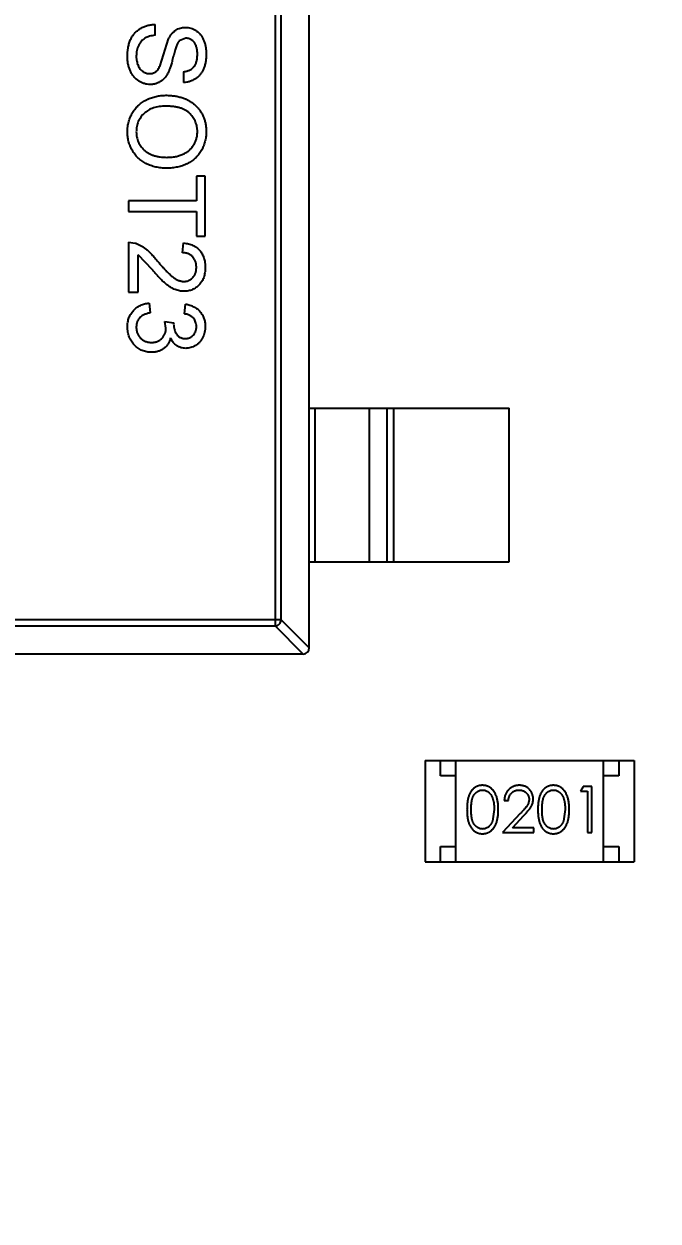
# Model space of a CAD drawing. Header units: millimetres. Extents: x -67 to 102, y -58 to 29.
# Drawn here: x 51.36 to 53.423, y -36.958 to -33.06 of the extents above; entities that cross this region are included whole.
import ezdxf

# ---------------------------------------------------------------- set-up
doc = ezdxf.new("R2010")
doc.units = ezdxf.units.MM
doc.header["$LTSCALE"] = 1.21
doc.header["$MEASUREMENT"] = 0
doc.header["$PDMODE"] = 3
doc.header["$PDSIZE"] = 0.3125
doc.layers.get('0').update_dxf_attribs({"linetype": 'CONTINUOUS'})
doc.layers.get('DEFPOINTS').update_dxf_attribs({"linetype": 'CONTINUOUS'})
doc.layers.add('Dim', color=3, linetype='CONTINUOUS', lineweight=25)
doc.styles.get("Standard").update_dxf_attribs({"font": 'txt', "width": 0.8})
doc.dimstyles.get("Standard").update_dxf_attribs({"dimtxt": 0.15625, "dimasz": 0.1875, "dimexe": 0.125, "dimexo": 0.0625, "dimgap": 0.09, "dimtad": 0, "dimtih": 1, "dimtoh": 1, "dimzin": 4, "dimdsep": 46, "dimtxsty": 'Standard', "dimblk": '_FILLED', "dimblk1": '_FILLED', "dimblk2": '_FILLED', "dimcen": 0.09, "dimazin": 1, "dimtp": 0.01, "dimtm": 0.01, "dimtfac": 1, "dimtofl": 0, "dimtmove": 0, "dimatfit": 3, "dimldrblk": '_FILLED', "dimfxl": 1, "dimtolj": 1, "dimtzin": 4, "dimarcsym": 0})

# ---------------------------------------------------------------- blocks, each defined once
blk = doc.blocks.new('_FILLED')
at = {"color": 0, "linetype": 'ByBlock'}
blk.add_solid([(0, 0), (-1, 0.1667), (-1, -0.1667)], dxfattribs=at)
blk = doc.blocks.new('*D46')
at = {"color": 0, "linetype": 'ByBlock', "lineweight": -2}
for p, q in [((46.8524, -34.0313), (46.8524, -55.0848)), ((77.3324, -34.0313), (77.3324, -55.0848)), ((46.8524, -54.9598), (58.9357, -54.9598)), ((77.3324, -54.9598), (65.2491, -54.9598))]:
    blk.add_line(p, q, dxfattribs=at)
at = {"layer": 'DEFPOINTS', "color": 0, "linetype": 'ByBlock'}
for p in [(46.8524, -33.9688), (77.3324, -33.9688)]:
    blk.add_point(p, dxfattribs=at)
at = {"color": 0, "linetype": 'ByBlock', "lineweight": -2, "xscale": 2, "yscale": 2, "zscale": 2, "rotation": 180}
blk.add_blockref('_FILLED', (46.8524, -54.9598), dxfattribs=at)
at = {"color": 0, "linetype": 'ByBlock', "lineweight": -2, "xscale": 2, "yscale": 2, "zscale": 2}
blk.add_blockref('_FILLED', (77.3324, -54.9598), dxfattribs=at)
at = {"color": 0, "linetype": 'ByBlock', "lineweight": -2, "insert": (62.0924, -54.9598), "char_height": 2, "attachment_point": 5}
blk.add_mtext('\\A1;30.48', dxfattribs=at)

msp = doc.modelspace()

# ---------------------------------------------------------------- linework, layer by layer
at = {"color": 7, "linetype": 'Continuous'}
for p, q in [((52.2885, -35.0917), (52.2885, -32.1317)), ((52.1774, -32.2031), (52.1774, -35.0203)), ((52.1971, -35.0006), (52.1971, -32.2228)), ((51.7868, -33.0973), (51.7868, -33.0621)), ((51.8033, -33.1957), (51.831, -33.1086)), ((51.8874, -33.1069), (51.8653, -33.1159)), ((51.8798, -33.2159), (51.8798, -33.2512)), ((51.9503, -33.5557), (51.9215, -33.5557)), ((51.9215, -33.5557), (51.9215, -33.6358)), ((51.9503, -33.7512), (51.9503, -33.5557)), ((51.9215, -33.6358), (51.7003, -33.6358)), ((51.7003, -33.6358), (51.7003, -33.6711)), ((51.7003, -33.6711), (51.9215, -33.6711)), ((51.9215, -33.6711), (51.9215, -33.7512)), ((51.7003, -33.7704), (51.7003, -33.9339)), ((51.7003, -33.7704), (51.7225, -33.7738)), ((51.8766, -33.8057), (51.8798, -33.7736)), ((51.9215, -33.7512), (51.9503, -33.7512)), ((51.7324, -33.9339), (51.7324, -33.8116)), ((51.7787, -33.8613), (51.7324, -33.8116)), ((51.7003, -33.9339), (51.7324, -33.9339)), ((51.7676, -33.9691), (51.7708, -34.0012)), ((51.883, -34.0044), (51.8862, -33.9723)), ((51.8189, -34.0297), (51.8477, -34.033)), ((51.8223, -34.0505), (51.8189, -34.0297)), ((51.8477, -34.033), (51.8474, -34.0376)), ((52.2885, -34.3117), (52.9385, -34.3117)), ((52.3063, -34.3117), (52.3063, -34.8117)), ((52.4845, -34.8117), (52.4845, -34.3117)), ((52.5425, -34.8117), (52.5425, -34.3117)), ((52.5623, -34.3117), (52.5623, -34.8117)), ((52.9385, -34.8117), (52.9385, -34.3117)), ((52.2885, -34.8117), (52.9385, -34.8117)), ((52.1971, -35.0006), (50.6799, -35.0006)), ((50.6996, -35.0203), (52.1774, -35.0203)), ((52.2688, -35.1117), (52.1774, -35.0203)), ((52.1971, -35.0006), (52.2885, -35.092)), ((52.2685, -35.1117), (50.6085, -35.1117)), ((52.6657, -35.4582), (53.3457, -35.4582)), ((52.6657, -35.4582), (52.6657, -35.7882)), ((52.7157, -35.5082), (52.7157, -35.4582)), ((52.7657, -35.7882), (52.7657, -35.4582)), ((53.2457, -35.7882), (53.2457, -35.4582)), ((53.2957, -35.4582), (53.2957, -35.5082)), ((53.3457, -35.4582), (53.3457, -35.7882)), ((52.7657, -35.5082), (52.7157, -35.5082)), ((53.2957, -35.5082), (53.2457, -35.5082)), ((53.1798, -35.5429), (53.171, -35.5583)), ((53.171, -35.5583), (53.1941, -35.5583)), ((53.2076, -35.5429), (53.1798, -35.5429)), ((53.1941, -35.5583), (53.1941, -35.6929)), ((53.2076, -35.6929), (53.2076, -35.5429)), ((52.8902, -35.6179), (52.8846, -35.6556)), ((52.9229, -35.589), (52.9364, -35.589)), ((53.121, -35.6179), (53.1153, -35.6556)), ((52.9753, -35.6308), (52.9172, -35.6929)), ((52.9493, -35.6775), (52.9868, -35.6375)), ((52.9172, -35.6929), (53.0191, -35.6929)), ((53.0191, -35.6775), (52.9493, -35.6775)), ((53.0191, -35.6929), (53.0191, -35.6775)), ((53.1941, -35.6929), (53.2076, -35.6929)), ((52.7157, -35.7382), (52.7657, -35.7382)), ((52.7157, -35.7882), (52.7157, -35.7382)), ((53.2457, -35.7382), (53.2957, -35.7382)), ((53.2957, -35.7382), (53.2957, -35.7882)), ((52.6657, -35.7882), (53.3457, -35.7882))]:
    msp.add_line(p, q, dxfattribs=at)
msp.add_arc((52.2685, -35.0917), 0.02, 270, 0, dxfattribs=at)
for points, knots in [([(51.6971, -33.1668), (51.6971, -33.1641), (51.6972, -33.1587), (51.6977, -33.1509), (51.6985, -33.1434), (51.6996, -33.1362), (51.7011, -33.1294), (51.7029, -33.1229), (51.705, -33.1168), (51.7075, -33.1109), (51.7103, -33.1054), (51.7134, -33.1002), (51.7169, -33.0953), (51.7207, -33.0908), (51.7248, -33.0864), (51.7293, -33.0825), (51.734, -33.0788), (51.7391, -33.0755), (51.7445, -33.0725), (51.75, -33.0698), (51.7557, -33.0676), (51.7616, -33.0657), (51.7677, -33.0642), (51.7739, -33.0631), (51.7803, -33.0623), (51.7847, -33.0622), (51.7868, -33.0621)], [0, 0, 0, 0, 0.052493, 0.102825, 0.151397, 0.198033, 0.242876, 0.285999, 0.327849, 0.368395, 0.407852, 0.446838, 0.485166, 0.523341, 0.561602, 0.59992, 0.638496, 0.677791, 0.71729, 0.756605, 0.796068, 0.835886, 0.875714, 0.916263, 0.95776, 1, 1, 1, 1]), ([(51.831, -33.1086), (51.8326, -33.1057), (51.8357, -33.1), (51.8412, -33.0923), (51.8473, -33.0859), (51.8539, -33.0807), (51.8611, -33.0766), (51.8687, -33.0738), (51.8768, -33.072), (51.8823, -33.0718), (51.8851, -33.0717)], [0, 0, 0, 0, 0.144805, 0.279512, 0.406394, 0.527502, 0.645393, 0.761885, 0.878942, 1, 1, 1, 1]), ([(51.8851, -33.0717), (51.8882, -33.0718), (51.8943, -33.072), (51.9034, -33.0741), (51.9121, -33.0775), (51.919, -33.0813), (51.9242, -33.085), (51.928, -33.0881), (51.9314, -33.0916), (51.9347, -33.0953), (51.9377, -33.0993), (51.9404, -33.1036), (51.9428, -33.1083), (51.9459, -33.1149), (51.949, -33.1237), (51.9516, -33.1348), (51.9532, -33.1465), (51.9534, -33.1544), (51.9535, -33.1585)], [0, 0, 0, 0, 0.074995, 0.149165, 0.223664, 0.300412, 0.33957, 0.378921, 0.418096, 0.45823, 0.498427, 0.539708, 0.582216, 0.625824, 0.715481, 0.807384, 0.901634, 1, 1, 1, 1]), ([(51.7868, -33.0973), (51.7837, -33.0977), (51.7776, -33.0985), (51.769, -33.1005), (51.7612, -33.1032), (51.7542, -33.1066), (51.7481, -33.111), (51.7426, -33.1163), (51.7378, -33.1227), (51.7335, -33.1299), (51.7302, -33.138), (51.7277, -33.1467), (51.7262, -33.1558), (51.726, -33.162), (51.726, -33.1652)], [0, 0, 0, 0, 0.093796, 0.180188, 0.260363, 0.334847, 0.407093, 0.481448, 0.559271, 0.64227, 0.728586, 0.815978, 0.906035, 1, 1, 1, 1]), ([(51.8653, -33.1159), (51.8645, -33.1168), (51.8629, -33.1187), (51.8607, -33.1223), (51.8585, -33.1267), (51.8564, -33.132), (51.8542, -33.1382), (51.8519, -33.1453), (51.8497, -33.1532), (51.8475, -33.1618), (51.8454, -33.1705), (51.8432, -33.1788), (51.8412, -33.1864), (51.8392, -33.1933), (51.8372, -33.1995), (51.8353, -33.205), (51.8335, -33.2099), (51.8323, -33.2128), (51.8317, -33.2142)], [0, 0, 0, 0, 0.032743, 0.07241, 0.119611, 0.174673, 0.237345, 0.308352, 0.38763, 0.474784, 0.563332, 0.645136, 0.720203, 0.789134, 0.851497, 0.907331, 0.956969, 1, 1, 1, 1]), ([(51.9247, -33.1599), (51.9247, -33.1577), (51.9246, -33.1534), (51.924, -33.1471), (51.9232, -33.1414), (51.922, -33.1361), (51.9205, -33.1313), (51.9186, -33.1269), (51.9164, -33.123), (51.9138, -33.1196), (51.911, -33.1166), (51.908, -33.1141), (51.905, -33.1118), (51.9017, -33.11), (51.8983, -33.1086), (51.8948, -33.1077), (51.8911, -33.1071), (51.8886, -33.107), (51.8874, -33.1069)], [0, 0, 0, 0, 0.091511, 0.177143, 0.257108, 0.331198, 0.400592, 0.465625, 0.526973, 0.585443, 0.641399, 0.695044, 0.746782, 0.796959, 0.847545, 0.897439, 0.947649, 1, 1, 1, 1]), ([(51.9535, -33.1585), (51.9534, -33.1629), (51.9532, -33.1716), (51.9516, -33.1842), (51.9487, -33.1959), (51.9456, -33.2051), (51.9423, -33.2119), (51.9398, -33.2167), (51.9369, -33.2212), (51.9338, -33.2254), (51.9304, -33.2293), (51.9267, -33.2328), (51.9229, -33.2362), (51.9173, -33.2401), (51.9099, -33.2443), (51.9004, -33.2479), (51.8903, -33.2504), (51.8833, -33.2509), (51.8798, -33.2512)], [0, 0, 0, 0, 0.100475, 0.195644, 0.286083, 0.372983, 0.415026, 0.456052, 0.495939, 0.535566, 0.574087, 0.612519, 0.651081, 0.689513, 0.766237, 0.84235, 0.919974, 1, 1, 1, 1]), ([(51.8798, -33.2159), (51.8816, -33.2157), (51.8851, -33.2153), (51.8902, -33.2142), (51.8949, -33.2126), (51.8993, -33.2109), (51.9033, -33.2087), (51.907, -33.2062), (51.9103, -33.2033), (51.9134, -33.2), (51.9161, -33.1964), (51.9184, -33.1924), (51.9203, -33.1879), (51.9219, -33.1831), (51.9232, -33.1779), (51.9241, -33.1722), (51.9245, -33.1662), (51.9246, -33.162), (51.9247, -33.1599)], [0, 0, 0, 0, 0.067155, 0.131403, 0.192732, 0.251253, 0.307704, 0.362699, 0.417778, 0.472304, 0.527873, 0.58523, 0.645057, 0.707952, 0.774434, 0.84494, 0.920404, 1, 1, 1, 1]), ([(51.7713, -33.2576), (51.768, -33.2575), (51.7615, -33.2572), (51.752, -33.255), (51.7427, -33.2515), (51.7353, -33.2474), (51.7297, -33.2435), (51.7257, -33.2402), (51.722, -33.2366), (51.7184, -33.2327), (51.7151, -33.2285), (51.7121, -33.224), (51.7093, -33.2192), (51.7059, -33.2124), (51.7023, -33.2033), (51.6993, -33.1917), (51.6974, -33.1795), (51.6972, -33.1711), (51.6971, -33.1668)], [0, 0, 0, 0, 0.074816, 0.148535, 0.223872, 0.301297, 0.340894, 0.38034, 0.420127, 0.45995, 0.500831, 0.541907, 0.584439, 0.62808, 0.717267, 0.80786, 0.901925, 1, 1, 1, 1]), ([(51.726, -33.1652), (51.726, -33.1681), (51.7261, -33.1736), (51.7273, -33.1816), (51.7291, -33.1891), (51.7317, -33.1959), (51.7349, -33.2022), (51.7387, -33.2076), (51.7431, -33.2123), (51.7481, -33.2159), (51.7533, -33.2188), (51.7586, -33.2208), (51.7641, -33.2221), (51.7677, -33.2223), (51.7696, -33.2223)], [0, 0, 0, 0, 0.105584, 0.205868, 0.300947, 0.393002, 0.480949, 0.562874, 0.641461, 0.717742, 0.791772, 0.862716, 0.931777, 1, 1, 1, 1]), ([(51.7696, -33.2223), (51.7714, -33.2222), (51.7749, -33.2221), (51.7801, -33.221), (51.7848, -33.219), (51.7892, -33.2163), (51.7933, -33.2126), (51.7971, -33.208), (51.8005, -33.2022), (51.8023, -33.198), (51.8033, -33.1957)], [0, 0, 0, 0, 0.117768, 0.230176, 0.339843, 0.450625, 0.566943, 0.696021, 0.839438, 1, 1, 1, 1]), ([(51.8317, -33.2142), (51.8309, -33.216), (51.8293, -33.2195), (51.8265, -33.2245), (51.8236, -33.2292), (51.8205, -33.2335), (51.8173, -33.2374), (51.8139, -33.241), (51.8103, -33.2442), (51.8065, -33.247), (51.8026, -33.2495), (51.7986, -33.2517), (51.7944, -33.2535), (51.79, -33.255), (51.7855, -33.2561), (51.7809, -33.257), (51.7761, -33.2575), (51.7729, -33.2576), (51.7713, -33.2576)], [0, 0, 0, 0, 0.074931, 0.147078, 0.216364, 0.282503, 0.346688, 0.408836, 0.469262, 0.528432, 0.587001, 0.644416, 0.702189, 0.759767, 0.81849, 0.877633, 0.93802, 1, 1, 1, 1]), ([(51.6971, -33.4114), (51.6971, -33.4086), (51.6972, -33.4029), (51.6981, -33.3945), (51.6994, -33.3863), (51.7012, -33.3783), (51.7036, -33.3706), (51.7065, -33.3631), (51.7099, -33.3558), (51.7139, -33.3488), (51.7183, -33.3421), (51.7231, -33.3359), (51.7283, -33.33), (51.734, -33.3246), (51.7399, -33.3195), (51.7463, -33.3149), (51.753, -33.3107), (51.7601, -33.307), (51.7674, -33.3036), (51.7749, -33.3008), (51.7825, -33.2983), (51.7902, -33.2963), (51.798, -33.2948), (51.8059, -33.2937), (51.8139, -33.2929), (51.8193, -33.2929), (51.822, -33.2928)], [0, 0, 0, 0, 0.044697, 0.088534, 0.131409, 0.173814, 0.215715, 0.257247, 0.298848, 0.340604, 0.382029, 0.42297, 0.463632, 0.504048, 0.544591, 0.584964, 0.626265, 0.667979, 0.709943, 0.751382, 0.792619, 0.833948, 0.875008, 0.916446, 0.957907, 1, 1, 1, 1]), ([(51.822, -33.2928), (51.827, -33.2929), (51.8368, -33.2931), (51.851, -33.2947), (51.8644, -33.2973), (51.8769, -33.3009), (51.8886, -33.3056), (51.8996, -33.3112), (51.9096, -33.3181), (51.9187, -33.3258), (51.9268, -33.3344), (51.9341, -33.3436), (51.9401, -33.3535), (51.945, -33.3639), (51.9488, -33.375), (51.9515, -33.3867), (51.9532, -33.3989), (51.9534, -33.4073), (51.9535, -33.4116)], [0, 0, 0, 0, 0.075226, 0.146575, 0.2145, 0.27953, 0.342403, 0.403496, 0.463762, 0.523864, 0.583252, 0.641302, 0.698898, 0.756295, 0.814628, 0.874325, 0.935783, 1, 1, 1, 1]), ([(51.8216, -33.3281), (51.818, -33.3282), (51.811, -33.3283), (51.8007, -33.3295), (51.791, -33.3313), (51.7819, -33.3338), (51.7734, -33.3372), (51.7655, -33.3413), (51.7582, -33.3461), (51.7515, -33.3517), (51.7455, -33.3577), (51.7402, -33.3643), (51.7358, -33.3712), (51.7322, -33.3785), (51.7294, -33.3861), (51.7274, -33.3942), (51.7262, -33.4026), (51.726, -33.4084), (51.726, -33.4113)], [0, 0, 0, 0, 0.075964, 0.148125, 0.217201, 0.2833, 0.347202, 0.4093, 0.470426, 0.531588, 0.591739, 0.650258, 0.707303, 0.764208, 0.821148, 0.879119, 0.938423, 1, 1, 1, 1]), ([(51.9247, -33.4118), (51.9246, -33.409), (51.9245, -33.4034), (51.9233, -33.3953), (51.9215, -33.3874), (51.9189, -33.3798), (51.9155, -33.3726), (51.9114, -33.3657), (51.9066, -33.359), (51.901, -33.3526), (51.8946, -33.3467), (51.887, -33.3417), (51.8785, -33.3375), (51.8691, -33.334), (51.8586, -33.3313), (51.8471, -33.3295), (51.8347, -33.3283), (51.8261, -33.3282), (51.8216, -33.3281)], [0, 0, 0, 0, 0.055943, 0.110382, 0.164048, 0.216759, 0.269601, 0.323009, 0.377581, 0.433449, 0.490922, 0.550625, 0.613117, 0.679861, 0.751358, 0.828261, 0.910795, 1, 1, 1, 1]), ([(51.8249, -33.53), (51.8218, -33.53), (51.8157, -33.5299), (51.8066, -33.5292), (51.7978, -33.528), (51.7892, -33.5263), (51.7809, -33.5242), (51.7728, -33.5216), (51.765, -33.5184), (51.7574, -33.5149), (51.7502, -33.5109), (51.7435, -33.5065), (51.7371, -33.5017), (51.7312, -33.4965), (51.7258, -33.4909), (51.7209, -33.4849), (51.7163, -33.4785), (51.7123, -33.4717), (51.7088, -33.4646), (51.7056, -33.4574), (51.703, -33.4501), (51.7008, -33.4427), (51.6992, -33.435), (51.698, -33.4273), (51.6973, -33.4194), (51.6972, -33.4141), (51.6971, -33.4114)], [0, 0, 0, 0, 0.04756, 0.093962, 0.139112, 0.183626, 0.227457, 0.270703, 0.313611, 0.35626, 0.398366, 0.439557, 0.480045, 0.519888, 0.559658, 0.599421, 0.639208, 0.679668, 0.72002, 0.759859, 0.79956, 0.839199, 0.878956, 0.918794, 0.959083, 1, 1, 1, 1]), ([(51.726, -33.4113), (51.726, -33.4143), (51.7262, -33.4201), (51.7274, -33.4286), (51.7295, -33.4368), (51.7322, -33.4445), (51.736, -33.4518), (51.7404, -33.4588), (51.7457, -33.4653), (51.7517, -33.4714), (51.7585, -33.4769), (51.766, -33.4818), (51.7743, -33.4857), (51.7831, -33.4891), (51.7927, -33.4916), (51.8029, -33.4935), (51.8138, -33.4946), (51.8213, -33.4947), (51.8252, -33.4948)], [0, 0, 0, 0, 0.061055, 0.119545, 0.176806, 0.232956, 0.288583, 0.344667, 0.401662, 0.46054, 0.520477, 0.581213, 0.643431, 0.707961, 0.775371, 0.846414, 0.921152, 1, 1, 1, 1]), ([(51.9535, -33.4116), (51.9535, -33.4144), (51.9534, -33.42), (51.9526, -33.4283), (51.9513, -33.4364), (51.9495, -33.4442), (51.9472, -33.4519), (51.9444, -33.4593), (51.941, -33.4665), (51.9372, -33.4735), (51.9329, -33.4802), (51.9282, -33.4865), (51.923, -33.4924), (51.9176, -33.4979), (51.9116, -33.5029), (51.9053, -33.5076), (51.8985, -33.5118), (51.8914, -33.5156), (51.8839, -33.519), (51.8762, -33.522), (51.8683, -33.5244), (51.8601, -33.5265), (51.8516, -33.528), (51.8429, -33.5292), (51.834, -33.5299), (51.828, -33.53), (51.8249, -33.53)], [0, 0, 0, 0, 0.043099, 0.085587, 0.126908, 0.167967, 0.20845, 0.249025, 0.289281, 0.33001, 0.370598, 0.410466, 0.450033, 0.489688, 0.529116, 0.569037, 0.609703, 0.650759, 0.692509, 0.734219, 0.776707, 0.819552, 0.863351, 0.907839, 0.953334, 1, 1, 1, 1]), ([(51.8252, -33.4948), (51.8276, -33.4947), (51.8325, -33.4947), (51.8396, -33.4942), (51.8466, -33.4934), (51.8532, -33.4924), (51.8597, -33.4909), (51.8659, -33.4892), (51.8719, -33.4871), (51.8776, -33.4848), (51.883, -33.4821), (51.8882, -33.4792), (51.893, -33.4759), (51.8975, -33.4724), (51.9017, -33.4685), (51.9056, -33.4644), (51.9091, -33.46), (51.9123, -33.4553), (51.9153, -33.4504), (51.9178, -33.4453), (51.9199, -33.4401), (51.9216, -33.4347), (51.923, -33.4292), (51.924, -33.4235), (51.9245, -33.4177), (51.9246, -33.4138), (51.9247, -33.4118)], [0, 0, 0, 0, 0.050852, 0.099752, 0.147438, 0.194086, 0.239171, 0.28334, 0.326577, 0.368936, 0.410572, 0.451051, 0.490877, 0.530044, 0.568937, 0.607578, 0.64642, 0.685679, 0.724799, 0.763513, 0.802173, 0.84074, 0.879649, 0.919071, 0.959098, 1, 1, 1, 1]), ([(51.7225, -33.7738), (51.7255, -33.7748), (51.7314, -33.777), (51.74, -33.7814), (51.7486, -33.7865), (51.7556, -33.7915), (51.7611, -33.7961), (51.7655, -33.8), (51.7699, -33.8042), (51.7745, -33.8089), (51.7792, -33.8139), (51.784, -33.8194), (51.7889, -33.8252), (51.7921, -33.8293), (51.7938, -33.8314)], [0, 0, 0, 0, 0.100388, 0.204407, 0.310686, 0.422157, 0.480685, 0.543238, 0.6095, 0.679555, 0.753841, 0.831641, 0.913813, 1, 1, 1, 1]), ([(51.8798, -33.7736), (51.8826, -33.7739), (51.888, -33.7746), (51.8959, -33.7762), (51.9032, -33.7784), (51.9101, -33.7811), (51.9164, -33.7844), (51.9223, -33.7882), (51.9275, -33.7927), (51.9323, -33.7976), (51.9366, -33.803), (51.9403, -33.809), (51.9434, -33.8153), (51.9459, -33.8222), (51.9479, -33.8294), (51.9493, -33.8371), (51.9501, -33.8453), (51.9503, -33.8509), (51.9503, -33.8537)], [0, 0, 0, 0, 0.070675, 0.137493, 0.201473, 0.262869, 0.32255, 0.380737, 0.43822, 0.495487, 0.553484, 0.611346, 0.670644, 0.731587, 0.794183, 0.859445, 0.928208, 1, 1, 1, 1]), ([(51.9215, -33.853), (51.9214, -33.8513), (51.9213, -33.8479), (51.9208, -33.8429), (51.9199, -33.8382), (51.9186, -33.8338), (51.9169, -33.8296), (51.9148, -33.8257), (51.9124, -33.822), (51.9096, -33.8186), (51.9065, -33.8156), (51.9031, -33.8129), (51.8994, -33.8108), (51.8954, -33.8089), (51.8911, -33.8075), (51.8865, -33.8064), (51.8816, -33.8058), (51.8783, -33.8057), (51.8766, -33.8057)], [0, 0, 0, 0, 0.070696, 0.138358, 0.20337, 0.2657, 0.327256, 0.386512, 0.445858, 0.505173, 0.56378, 0.622343, 0.680824, 0.739795, 0.800801, 0.864239, 0.930631, 1, 1, 1, 1]), ([(51.8813, -33.9307), (51.8788, -33.9306), (51.8739, -33.9305), (51.8665, -33.9294), (51.8591, -33.9275), (51.8518, -33.9251), (51.8444, -33.9218), (51.8369, -33.9175), (51.8293, -33.9123), (51.8227, -33.9073), (51.8173, -33.9026), (51.8128, -33.8985), (51.808, -33.8937), (51.8027, -33.8884), (51.7972, -33.8824), (51.7913, -33.8759), (51.7851, -33.8688), (51.7809, -33.8639), (51.7787, -33.8613)], [0, 0, 0, 0, 0.057945, 0.116018, 0.174826, 0.234683, 0.296827, 0.364061, 0.436192, 0.51426, 0.556976, 0.604856, 0.657675, 0.715751, 0.77884, 0.847501, 0.921228, 1, 1, 1, 1]), ([(51.7938, -33.8314), (51.7965, -33.8346), (51.8017, -33.8408), (51.8095, -33.8496), (51.8166, -33.8576), (51.8234, -33.8647), (51.8297, -33.8709), (51.8354, -33.8764), (51.8407, -33.8811), (51.8456, -33.885), (51.8502, -33.8882), (51.8547, -33.891), (51.8592, -33.8933), (51.8636, -33.8952), (51.868, -33.8968), (51.8724, -33.8978), (51.8767, -33.8985), (51.8796, -33.8986), (51.881, -33.8986)], [0, 0, 0, 0, 0.11141, 0.214526, 0.309417, 0.396087, 0.474284, 0.544374, 0.60642, 0.660582, 0.709794, 0.756451, 0.800767, 0.843168, 0.884295, 0.923885, 0.962359, 1, 1, 1, 1]), ([(51.881, -33.8986), (51.8824, -33.8986), (51.8852, -33.8985), (51.8892, -33.8979), (51.8931, -33.897), (51.8967, -33.8955), (51.9003, -33.8938), (51.9036, -33.8915), (51.9068, -33.889), (51.9098, -33.886), (51.9126, -33.8828), (51.9149, -33.8792), (51.917, -33.8755), (51.9187, -33.8715), (51.9199, -33.8672), (51.9208, -33.8627), (51.9213, -33.8579), (51.9214, -33.8547), (51.9215, -33.853)], [0, 0, 0, 0, 0.061762, 0.121174, 0.179421, 0.236843, 0.294322, 0.353191, 0.412721, 0.474522, 0.537057, 0.599591, 0.662367, 0.725246, 0.790316, 0.857724, 0.927232, 1, 1, 1, 1]), ([(51.9503, -33.8537), (51.9503, -33.8566), (51.9502, -33.8623), (51.9492, -33.8705), (51.9476, -33.8782), (51.9455, -33.8855), (51.9427, -33.8924), (51.9393, -33.8987), (51.9352, -33.9046), (51.9306, -33.91), (51.9255, -33.9148), (51.9201, -33.9191), (51.9143, -33.9226), (51.9083, -33.9256), (51.902, -33.9279), (51.8953, -33.9295), (51.8884, -33.9305), (51.8837, -33.9306), (51.8813, -33.9307)], [0, 0, 0, 0, 0.074712, 0.145539, 0.213339, 0.278615, 0.342094, 0.40389, 0.465063, 0.526577, 0.587328, 0.64638, 0.704345, 0.761672, 0.819418, 0.878039, 0.937796, 1, 1, 1, 1]), ([(51.6971, -34.0469), (51.6972, -34.0443), (51.6973, -34.0391), (51.6983, -34.0315), (51.6997, -34.0243), (51.7019, -34.0174), (51.7046, -34.0109), (51.7081, -34.0047), (51.7121, -33.9988), (51.7167, -33.9933), (51.7217, -33.9883), (51.7272, -33.9838), (51.7331, -33.98), (51.7392, -33.9766), (51.7458, -33.9738), (51.7528, -33.9717), (51.7601, -33.97), (51.7651, -33.9694), (51.7676, -33.9691)], [0, 0, 0, 0, 0.067794, 0.133464, 0.196934, 0.258481, 0.319787, 0.380431, 0.44099, 0.502867, 0.564806, 0.625526, 0.685604, 0.746041, 0.807347, 0.869717, 0.93379, 1, 1, 1, 1]), ([(51.8862, -33.9723), (51.8887, -33.9728), (51.8935, -33.9738), (51.9006, -33.9758), (51.9072, -33.9783), (51.9133, -33.9812), (51.919, -33.9845), (51.9243, -33.9883), (51.9292, -33.9925), (51.9336, -33.9971), (51.9376, -34.0021), (51.941, -34.0074), (51.9439, -34.013), (51.9462, -34.019), (51.9481, -34.0252), (51.9493, -34.0317), (51.9502, -34.0385), (51.9503, -34.0431), (51.9503, -34.0455)], [0, 0, 0, 0, 0.071036, 0.139343, 0.204958, 0.268332, 0.330129, 0.390664, 0.450861, 0.510587, 0.570374, 0.629455, 0.687994, 0.747581, 0.807839, 0.870034, 0.93381, 1, 1, 1, 1]), ([(51.7708, -34.0012), (51.7689, -34.0016), (51.7652, -34.0024), (51.7598, -34.004), (51.7549, -34.0057), (51.7504, -34.0078), (51.7463, -34.0098), (51.7426, -34.0122), (51.7393, -34.0148), (51.7364, -34.0175), (51.734, -34.0205), (51.7318, -34.0237), (51.73, -34.0272), (51.7285, -34.0309), (51.7274, -34.0349), (51.7265, -34.039), (51.726, -34.0435), (51.726, -34.0465), (51.726, -34.0481)], [0, 0, 0, 0, 0.082566, 0.15976, 0.233155, 0.301356, 0.365752, 0.426437, 0.484185, 0.539549, 0.593156, 0.647048, 0.701446, 0.757, 0.81384, 0.873058, 0.934963, 1, 1, 1, 1]), ([(51.9215, -34.0465), (51.9214, -34.0438), (51.9212, -34.0386), (51.9193, -34.0312), (51.9163, -34.0245), (51.9127, -34.0195), (51.9093, -34.0159), (51.9065, -34.0135), (51.9033, -34.0114), (51.8998, -34.0095), (51.896, -34.0078), (51.892, -34.0064), (51.8876, -34.0052), (51.8846, -34.0047), (51.883, -34.0044)], [0, 0, 0, 0, 0.127797, 0.246795, 0.362284, 0.477652, 0.536237, 0.59559, 0.656344, 0.719085, 0.784349, 0.852876, 0.924551, 1, 1, 1, 1]), ([(51.7755, -34.1294), (51.7728, -34.1293), (51.7675, -34.1292), (51.7598, -34.1281), (51.7523, -34.1262), (51.7452, -34.1236), (51.7383, -34.1204), (51.7318, -34.1163), (51.7256, -34.1115), (51.7198, -34.1061), (51.7145, -34.1001), (51.7098, -34.0937), (51.7059, -34.0868), (51.7027, -34.0796), (51.7002, -34.072), (51.6984, -34.064), (51.6973, -34.0556), (51.6972, -34.0498), (51.6971, -34.0469)], [0, 0, 0, 0, 0.063503, 0.124805, 0.18492, 0.244376, 0.303775, 0.364133, 0.425376, 0.488388, 0.551743, 0.61386, 0.67564, 0.737737, 0.800417, 0.864658, 0.930985, 1, 1, 1, 1]), ([(51.726, -34.0481), (51.726, -34.0499), (51.726, -34.0534), (51.7268, -34.0586), (51.7278, -34.0636), (51.7295, -34.0682), (51.7315, -34.0725), (51.734, -34.0766), (51.7369, -34.0804), (51.7402, -34.0839), (51.7439, -34.0871), (51.7478, -34.0898), (51.752, -34.0921), (51.7563, -34.0941), (51.7609, -34.0955), (51.7656, -34.0966), (51.7706, -34.0972), (51.774, -34.0973), (51.7758, -34.0973)], [0, 0, 0, 0, 0.069461, 0.135658, 0.19962, 0.261651, 0.322053, 0.38234, 0.443223, 0.50493, 0.56682, 0.6276, 0.687476, 0.747351, 0.808174, 0.870133, 0.933721, 1, 1, 1, 1]), ([(51.7758, -34.0973), (51.7774, -34.0973), (51.7807, -34.0972), (51.7854, -34.0966), (51.7899, -34.0956), (51.7942, -34.0941), (51.7983, -34.0922), (51.8022, -34.09), (51.8058, -34.0872), (51.8092, -34.0842), (51.8123, -34.0808), (51.8149, -34.0771), (51.8172, -34.0732), (51.8191, -34.0691), (51.8205, -34.0648), (51.8216, -34.0602), (51.8222, -34.0554), (51.8223, -34.0521), (51.8223, -34.0505)], [0, 0, 0, 0, 0.067051, 0.13118, 0.193722, 0.254499, 0.314763, 0.375117, 0.436023, 0.498297, 0.560571, 0.621619, 0.681973, 0.742853, 0.804272, 0.867473, 0.932273, 1, 1, 1, 1]), ([(51.8474, -34.0376), (51.8475, -34.0406), (51.8477, -34.0464), (51.8496, -34.0548), (51.8525, -34.0628), (51.8559, -34.069), (51.8591, -34.0735), (51.8621, -34.0764), (51.8652, -34.079), (51.8687, -34.081), (51.8725, -34.0826), (51.8766, -34.0837), (51.8811, -34.0844), (51.8841, -34.0845), (51.8857, -34.0845)], [0, 0, 0, 0, 0.129789, 0.254605, 0.378435, 0.50292, 0.565018, 0.624848, 0.683448, 0.742765, 0.802757, 0.86522, 0.930779, 1, 1, 1, 1]), ([(51.8857, -34.0845), (51.887, -34.0845), (51.8895, -34.0844), (51.8931, -34.0839), (51.8966, -34.0831), (51.8999, -34.0819), (51.903, -34.0804), (51.9059, -34.0785), (51.9088, -34.0764), (51.9113, -34.0739), (51.9138, -34.0712), (51.9158, -34.0682), (51.9176, -34.065), (51.919, -34.0617), (51.9201, -34.0581), (51.9209, -34.0544), (51.9214, -34.0505), (51.9214, -34.0478), (51.9215, -34.0465)], [0, 0, 0, 0, 0.065093, 0.127304, 0.188122, 0.247131, 0.306077, 0.365678, 0.426103, 0.487841, 0.550317, 0.611805, 0.672737, 0.734883, 0.79768, 0.862475, 0.929775, 1, 1, 1, 1]), ([(51.9503, -34.0455), (51.9502, -34.0487), (51.95, -34.0551), (51.9483, -34.0645), (51.9456, -34.0736), (51.9419, -34.0821), (51.9373, -34.09), (51.9318, -34.097), (51.9255, -34.103), (51.9184, -34.1078), (51.9109, -34.1117), (51.9031, -34.1145), (51.895, -34.1162), (51.8895, -34.1165), (51.8868, -34.1166)], [0, 0, 0, 0, 0.092054, 0.181008, 0.26913, 0.357137, 0.443549, 0.526433, 0.607453, 0.688385, 0.767854, 0.845531, 0.922529, 1, 1, 1, 1]), ([(51.8372, -34.0825), (51.8367, -34.0843), (51.8358, -34.0878), (51.834, -34.0928), (51.8318, -34.0976), (51.8294, -34.1021), (51.8265, -34.1062), (51.8234, -34.1101), (51.8198, -34.1137), (51.8159, -34.1169), (51.8118, -34.1199), (51.8073, -34.1224), (51.8027, -34.1245), (51.7977, -34.1264), (51.7925, -34.1277), (51.7871, -34.1287), (51.7814, -34.1293), (51.7775, -34.1293), (51.7755, -34.1294)], [0, 0, 0, 0, 0.065828, 0.128938, 0.190858, 0.251186, 0.310974, 0.37005, 0.429672, 0.489507, 0.549975, 0.610075, 0.670915, 0.732909, 0.796711, 0.861825, 0.929892, 1, 1, 1, 1]), ([(51.8868, -34.1166), (51.8842, -34.1165), (51.879, -34.1162), (51.8715, -34.1146), (51.8644, -34.1118), (51.8577, -34.1081), (51.8515, -34.1032), (51.846, -34.0973), (51.8411, -34.0903), (51.8385, -34.0851), (51.8372, -34.0825)], [0, 0, 0, 0, 0.121951, 0.240787, 0.35855, 0.479066, 0.601519, 0.727551, 0.859932, 1, 1, 1, 1]), ([(52.1774, -35.0203), (52.1799, -35.0202), (52.185, -35.0191), (52.1914, -35.0147), (52.1958, -35.0082), (52.197, -35.0031), (52.1971, -35.0006)], [0, 0, 0, 0, 0.249032, 0.5, 0.750968, 1, 1, 1, 1]), ([(52.8519, -35.539), (52.8507, -35.5391), (52.8484, -35.5391), (52.845, -35.5395), (52.8416, -35.5402), (52.8383, -35.5411), (52.8351, -35.5423), (52.832, -35.5437), (52.8289, -35.5455), (52.826, -35.5474), (52.8232, -35.5496), (52.8205, -35.5521), (52.818, -35.5548), (52.8157, -35.5577), (52.8136, -35.561), (52.8115, -35.5644), (52.8097, -35.5681), (52.808, -35.5721), (52.8066, -35.5764), (52.8053, -35.5811), (52.8042, -35.5862), (52.8033, -35.5917), (52.8026, -35.5977), (52.8021, -35.6041), (52.8018, -35.6109), (52.8018, -35.6155), (52.8018, -35.618)], [0, 0, 0, 0, 0.033742, 0.066533, 0.099153, 0.13154, 0.164087, 0.196563, 0.229707, 0.263315, 0.297504, 0.331686, 0.366482, 0.4021, 0.438958, 0.476748, 0.515985, 0.556589, 0.599519, 0.645765, 0.695487, 0.748721, 0.805687, 0.866754, 0.931405, 1, 1, 1, 1]), ([(52.9037, -35.618), (52.9037, -35.6156), (52.9036, -35.6112), (52.9033, -35.6046), (52.9028, -35.5984), (52.9021, -35.5925), (52.9011, -35.5871), (52.8999, -35.5819), (52.8985, -35.5772), (52.8969, -35.5728), (52.8951, -35.5687), (52.8932, -35.5648), (52.8911, -35.5613), (52.8888, -35.558), (52.8864, -35.555), (52.8839, -35.5522), (52.8811, -35.5497), (52.8783, -35.5474), (52.8753, -35.5454), (52.8722, -35.5437), (52.869, -35.5423), (52.8658, -35.5411), (52.8624, -35.5402), (52.859, -35.5395), (52.8555, -35.5391), (52.8531, -35.5391), (52.8519, -35.539)], [0, 0, 0, 0, 0.065278, 0.127205, 0.186168, 0.241675, 0.294115, 0.343609, 0.390387, 0.434463, 0.476646, 0.517002, 0.555936, 0.593716, 0.630057, 0.665601, 0.700745, 0.734917, 0.768681, 0.802087, 0.834849, 0.867433, 0.900138, 0.932806, 0.966212, 1, 1, 1, 1]), ([(52.9719, -35.539), (52.9702, -35.5391), (52.9669, -35.5392), (52.9621, -35.5398), (52.9574, -35.541), (52.953, -35.5425), (52.9488, -35.5445), (52.9448, -35.5469), (52.9409, -35.5498), (52.9374, -35.5531), (52.9341, -35.5567), (52.9312, -35.5606), (52.9288, -35.5647), (52.9268, -35.5691), (52.9252, -35.5737), (52.924, -35.5786), (52.9232, -35.5838), (52.923, -35.5873), (52.9229, -35.589)], [0, 0, 0, 0, 0.06445, 0.126725, 0.187421, 0.247417, 0.306749, 0.366595, 0.427749, 0.490235, 0.553031, 0.614805, 0.676505, 0.738096, 0.801021, 0.864897, 0.931209, 1, 1, 1, 1]), ([(53.0172, -35.5836), (53.0171, -35.5822), (53.017, -35.5792), (53.0165, -35.5749), (53.0155, -35.5708), (53.0141, -35.5668), (53.0123, -35.5629), (53.0101, -35.5592), (53.0076, -35.5556), (53.0047, -35.5523), (53.0015, -35.5491), (52.9979, -35.5465), (52.9942, -35.5442), (52.9902, -35.5423), (52.9859, -35.5408), (52.9814, -35.5398), (52.9767, -35.5392), (52.9735, -35.5391), (52.9719, -35.539)], [0, 0, 0, 0, 0.06271, 0.123347, 0.183401, 0.242828, 0.302097, 0.36242, 0.423725, 0.487032, 0.550491, 0.612709, 0.674265, 0.73617, 0.799211, 0.863483, 0.930525, 1, 1, 1, 1]), ([(53.0827, -35.539), (53.0815, -35.5391), (53.0792, -35.5391), (53.0757, -35.5395), (53.0724, -35.5402), (53.0691, -35.5411), (53.0659, -35.5423), (53.0627, -35.5437), (53.0597, -35.5455), (53.0568, -35.5474), (53.0539, -35.5496), (53.0513, -35.5521), (53.0488, -35.5548), (53.0465, -35.5577), (53.0443, -35.561), (53.0423, -35.5644), (53.0405, -35.5681), (53.0388, -35.5721), (53.0373, -35.5764), (53.0361, -35.5811), (53.0349, -35.5862), (53.0341, -35.5917), (53.0334, -35.5977), (53.0329, -35.6041), (53.0326, -35.6109), (53.0326, -35.6155), (53.0326, -35.618)], [0, 0, 0, 0, 0.033742, 0.066533, 0.099153, 0.13154, 0.164087, 0.196563, 0.229707, 0.263315, 0.297504, 0.331686, 0.366482, 0.4021, 0.438958, 0.476748, 0.515985, 0.556589, 0.599519, 0.645765, 0.695487, 0.748721, 0.805687, 0.866754, 0.931405, 1, 1, 1, 1]), ([(53.1345, -35.618), (53.1344, -35.6156), (53.1344, -35.6112), (53.1341, -35.6046), (53.1336, -35.5984), (53.1328, -35.5925), (53.1319, -35.5871), (53.1307, -35.5819), (53.1293, -35.5772), (53.1277, -35.5728), (53.1259, -35.5687), (53.124, -35.5648), (53.1218, -35.5613), (53.1196, -35.558), (53.1172, -35.555), (53.1146, -35.5522), (53.1119, -35.5497), (53.109, -35.5474), (53.1061, -35.5454), (53.103, -35.5437), (53.0998, -35.5423), (53.0965, -35.5411), (53.0932, -35.5402), (53.0898, -35.5395), (53.0863, -35.5391), (53.0839, -35.5391), (53.0827, -35.539)], [0, 0, 0, 0, 0.065278, 0.127205, 0.186168, 0.241675, 0.294115, 0.343609, 0.390387, 0.434463, 0.476646, 0.517002, 0.555936, 0.593716, 0.630057, 0.665601, 0.700745, 0.734917, 0.768681, 0.802087, 0.834849, 0.867433, 0.900138, 0.932806, 0.966212, 1, 1, 1, 1]), ([(52.8152, -35.6179), (52.8152, -35.6159), (52.8153, -35.612), (52.8155, -35.6063), (52.8159, -35.601), (52.8164, -35.5961), (52.817, -35.5916), (52.8178, -35.5875), (52.8187, -35.5837), (52.8198, -35.5803), (52.8211, -35.5772), (52.8224, -35.5743), (52.8239, -35.5716), (52.8255, -35.5691), (52.8273, -35.5667), (52.8292, -35.5646), (52.8312, -35.5627), (52.8341, -35.5604), (52.8378, -35.5581), (52.8425, -35.5559), (52.8474, -35.5547), (52.8507, -35.5545), (52.8524, -35.5544)], [0, 0, 0, 0, 0.073302, 0.142286, 0.206253, 0.266017, 0.321612, 0.372532, 0.419497, 0.462398, 0.502825, 0.541489, 0.579034, 0.615143, 0.650298, 0.684912, 0.718701, 0.752189, 0.817245, 0.879117, 0.939613, 1, 1, 1, 1]), ([(52.8524, -35.5544), (52.854, -35.5545), (52.8573, -35.5547), (52.8622, -35.5559), (52.8668, -35.5581), (52.8706, -35.5604), (52.8734, -35.5627), (52.8755, -35.5647), (52.8774, -35.5669), (52.8792, -35.5694), (52.8809, -35.5721), (52.8825, -35.5751), (52.8839, -35.5782), (52.8853, -35.5817), (52.8864, -35.5853), (52.8875, -35.5892), (52.8883, -35.5934), (52.889, -35.5978), (52.8895, -35.6025), (52.89, -35.6074), (52.8902, -35.6126), (52.8902, -35.6161), (52.8902, -35.6179)], [0, 0, 0, 0, 0.059689, 0.119507, 0.181075, 0.246162, 0.279894, 0.314468, 0.350403, 0.387474, 0.426147, 0.466624, 0.508745, 0.553328, 0.600058, 0.649177, 0.700552, 0.754894, 0.811825, 0.871514, 0.934319, 1, 1, 1, 1]), ([(52.9364, -35.589), (52.9365, -35.5877), (52.9368, -35.5851), (52.9375, -35.5813), (52.9385, -35.5778), (52.9397, -35.5745), (52.9412, -35.5714), (52.9429, -35.5685), (52.9449, -35.5659), (52.9472, -35.5635), (52.9497, -35.5614), (52.9523, -35.5595), (52.9551, -35.5579), (52.958, -35.5567), (52.9611, -35.5557), (52.9643, -35.5549), (52.9677, -35.5545), (52.97, -35.5545), (52.9712, -35.5544)], [0, 0, 0, 0, 0.073648, 0.143686, 0.210962, 0.275557, 0.338064, 0.399311, 0.4594, 0.51934, 0.579024, 0.637809, 0.695959, 0.754122, 0.813113, 0.873453, 0.935561, 1, 1, 1, 1]), ([(52.9712, -35.5544), (52.9723, -35.5545), (52.9745, -35.5545), (52.9777, -35.555), (52.9808, -35.5556), (52.9838, -35.5566), (52.9866, -35.5579), (52.9893, -35.5594), (52.9919, -35.5613), (52.9943, -35.5634), (52.9965, -35.5657), (52.9984, -35.5681), (53.0001, -35.5706), (53.0014, -35.5732), (53.0024, -35.576), (53.0031, -35.5788), (53.0036, -35.5818), (53.0037, -35.5838), (53.0037, -35.5848)], [0, 0, 0, 0, 0.068027, 0.133505, 0.19695, 0.26027, 0.322741, 0.384982, 0.448465, 0.513424, 0.578224, 0.640011, 0.700094, 0.760067, 0.819012, 0.877878, 0.938035, 1, 1, 1, 1]), ([(53.046, -35.6179), (53.046, -35.6159), (53.046, -35.612), (53.0463, -35.6063), (53.0466, -35.601), (53.0472, -35.5961), (53.0477, -35.5916), (53.0486, -35.5875), (53.0495, -35.5837), (53.0506, -35.5803), (53.0518, -35.5772), (53.0532, -35.5743), (53.0547, -35.5716), (53.0563, -35.5691), (53.0581, -35.5667), (53.0599, -35.5646), (53.062, -35.5627), (53.0648, -35.5604), (53.0686, -35.5581), (53.0733, -35.5559), (53.0782, -35.5547), (53.0815, -35.5545), (53.0832, -35.5544)], [0, 0, 0, 0, 0.073302, 0.142286, 0.206253, 0.266017, 0.321612, 0.372532, 0.419497, 0.462398, 0.502825, 0.541489, 0.579034, 0.615143, 0.650298, 0.684912, 0.718701, 0.752189, 0.817245, 0.879117, 0.939613, 1, 1, 1, 1]), ([(53.0832, -35.5544), (53.0848, -35.5545), (53.0881, -35.5547), (53.0929, -35.5559), (53.0976, -35.5581), (53.1013, -35.5604), (53.1042, -35.5627), (53.1062, -35.5647), (53.1082, -35.5669), (53.11, -35.5694), (53.1117, -35.5721), (53.1132, -35.5751), (53.1147, -35.5782), (53.116, -35.5817), (53.1172, -35.5853), (53.1183, -35.5892), (53.1191, -35.5934), (53.1198, -35.5978), (53.1203, -35.6025), (53.1208, -35.6074), (53.1209, -35.6126), (53.121, -35.6161), (53.121, -35.6179)], [0, 0, 0, 0, 0.059689, 0.119507, 0.181075, 0.246162, 0.279894, 0.314468, 0.350403, 0.387474, 0.426147, 0.466624, 0.508745, 0.553328, 0.600058, 0.649177, 0.700552, 0.754894, 0.811825, 0.871514, 0.934319, 1, 1, 1, 1]), ([(52.8018, -35.618), (52.8018, -35.6203), (52.8018, -35.625), (52.8021, -35.6317), (52.8026, -35.6381), (52.8033, -35.644), (52.8042, -35.6496), (52.8053, -35.6547), (52.8066, -35.6594), (52.8081, -35.6638), (52.8098, -35.6678), (52.8117, -35.6715), (52.8137, -35.675), (52.8159, -35.6782), (52.8182, -35.6811), (52.8207, -35.6839), (52.8233, -35.6863), (52.8261, -35.6885), (52.829, -35.6904), (52.832, -35.6921), (52.8351, -35.6936), (52.8383, -35.6947), (52.8416, -35.6956), (52.845, -35.6963), (52.8484, -35.6967), (52.8507, -35.6967), (52.8519, -35.6967)], [0, 0, 0, 0, 0.068113, 0.132564, 0.193427, 0.250218, 0.303569, 0.353576, 0.400235, 0.443586, 0.484619, 0.524292, 0.56238, 0.599049, 0.63494, 0.669782, 0.704009, 0.737842, 0.771098, 0.803896, 0.836415, 0.868639, 0.900715, 0.933378, 0.966213, 1, 1, 1, 1]), ([(52.8524, -35.6814), (52.8507, -35.6813), (52.8474, -35.6811), (52.8426, -35.6798), (52.8378, -35.6777), (52.8341, -35.6754), (52.8312, -35.673), (52.8291, -35.6711), (52.8273, -35.669), (52.8255, -35.6667), (52.8238, -35.6642), (52.8224, -35.6614), (52.821, -35.6585), (52.8198, -35.6554), (52.8187, -35.652), (52.8178, -35.6483), (52.817, -35.6441), (52.8163, -35.6396), (52.8159, -35.6347), (52.8155, -35.6294), (52.8153, -35.6238), (52.8152, -35.6199), (52.8152, -35.6179)], [0, 0, 0, 0, 0.060034, 0.120278, 0.182348, 0.247919, 0.281641, 0.315701, 0.350322, 0.385703, 0.421819, 0.459196, 0.497866, 0.538301, 0.58121, 0.628183, 0.679403, 0.734699, 0.794074, 0.858416, 0.927049, 1, 1, 1, 1]), ([(52.8519, -35.6967), (52.8531, -35.6967), (52.8555, -35.6967), (52.859, -35.6962), (52.8625, -35.6956), (52.8658, -35.6947), (52.8691, -35.6934), (52.8723, -35.692), (52.8753, -35.6902), (52.8784, -35.6883), (52.8812, -35.686), (52.884, -35.6835), (52.8866, -35.6807), (52.889, -35.6776), (52.8912, -35.6743), (52.8933, -35.6708), (52.8952, -35.667), (52.897, -35.6629), (52.8986, -35.6585), (52.8999, -35.6538), (52.9011, -35.6487), (52.9021, -35.6432), (52.9028, -35.6374), (52.9033, -35.6313), (52.9036, -35.6247), (52.9037, -35.6202), (52.9037, -35.618)], [0, 0, 0, 0, 0.033824, 0.067298, 0.10028, 0.133019, 0.165736, 0.198792, 0.232372, 0.266409, 0.301016, 0.336196, 0.371972, 0.408574, 0.446394, 0.485225, 0.525372, 0.567224, 0.611081, 0.65775, 0.70702, 0.759235, 0.814484, 0.873227, 0.934937, 1, 1, 1, 1]), ([(53.0037, -35.5848), (53.0036, -35.5865), (53.0035, -35.5897), (53.0025, -35.5945), (53.0008, -35.5991), (52.9988, -35.6029), (52.9968, -35.6061), (52.9949, -35.6088), (52.9925, -35.6117), (52.9899, -35.615), (52.9868, -35.6185), (52.9833, -35.6223), (52.9795, -35.6265), (52.9768, -35.6293), (52.9753, -35.6308)], [0, 0, 0, 0, 0.088014, 0.174976, 0.2638, 0.355443, 0.406413, 0.465519, 0.533076, 0.609353, 0.693899, 0.787171, 0.889197, 1, 1, 1, 1]), ([(52.9868, -35.6375), (52.9883, -35.6359), (52.991, -35.6329), (52.995, -35.6286), (52.9985, -35.6245), (53.0017, -35.6206), (53.0046, -35.617), (53.007, -35.6136), (53.0091, -35.6104), (53.0115, -35.6066), (53.0138, -35.6019), (53.0157, -35.596), (53.0169, -35.5899), (53.0171, -35.5857), (53.0172, -35.5836)], [0, 0, 0, 0, 0.09953, 0.192079, 0.277712, 0.357454, 0.429648, 0.495771, 0.555538, 0.608657, 0.707578, 0.804328, 0.901298, 1, 1, 1, 1]), ([(53.0326, -35.618), (53.0326, -35.6203), (53.0326, -35.625), (53.0329, -35.6317), (53.0334, -35.6381), (53.0341, -35.644), (53.035, -35.6496), (53.0361, -35.6547), (53.0374, -35.6594), (53.0389, -35.6638), (53.0406, -35.6678), (53.0425, -35.6715), (53.0445, -35.675), (53.0467, -35.6782), (53.049, -35.6811), (53.0514, -35.6839), (53.0541, -35.6863), (53.0569, -35.6885), (53.0598, -35.6904), (53.0628, -35.6921), (53.0659, -35.6936), (53.0691, -35.6947), (53.0724, -35.6956), (53.0757, -35.6963), (53.0792, -35.6967), (53.0815, -35.6967), (53.0827, -35.6967)], [0, 0, 0, 0, 0.068113, 0.132564, 0.193427, 0.250218, 0.303569, 0.353576, 0.400235, 0.443586, 0.484619, 0.524292, 0.56238, 0.599049, 0.63494, 0.669782, 0.704009, 0.737842, 0.771098, 0.803896, 0.836415, 0.868639, 0.900715, 0.933378, 0.966213, 1, 1, 1, 1]), ([(53.0832, -35.6814), (53.0815, -35.6813), (53.0782, -35.6811), (53.0733, -35.6798), (53.0686, -35.6777), (53.0648, -35.6754), (53.062, -35.673), (53.0599, -35.6711), (53.058, -35.669), (53.0562, -35.6667), (53.0546, -35.6642), (53.0532, -35.6614), (53.0518, -35.6585), (53.0505, -35.6554), (53.0495, -35.652), (53.0485, -35.6483), (53.0478, -35.6441), (53.0471, -35.6396), (53.0466, -35.6347), (53.0463, -35.6294), (53.046, -35.6238), (53.046, -35.6199), (53.046, -35.6179)], [0, 0, 0, 0, 0.060034, 0.120278, 0.182348, 0.247919, 0.281641, 0.315701, 0.350322, 0.385703, 0.421819, 0.459196, 0.497866, 0.538301, 0.58121, 0.628183, 0.679403, 0.734699, 0.794074, 0.858416, 0.927049, 1, 1, 1, 1]), ([(53.0827, -35.6967), (53.0839, -35.6967), (53.0863, -35.6967), (53.0898, -35.6962), (53.0932, -35.6956), (53.0966, -35.6947), (53.0998, -35.6934), (53.103, -35.692), (53.1061, -35.6902), (53.1091, -35.6883), (53.112, -35.686), (53.1147, -35.6835), (53.1173, -35.6807), (53.1198, -35.6776), (53.122, -35.6743), (53.1241, -35.6708), (53.126, -35.667), (53.1278, -35.6629), (53.1294, -35.6585), (53.1307, -35.6538), (53.1319, -35.6487), (53.1329, -35.6432), (53.1336, -35.6374), (53.1341, -35.6313), (53.1344, -35.6247), (53.1344, -35.6202), (53.1345, -35.618)], [0, 0, 0, 0, 0.033824, 0.067298, 0.10028, 0.133019, 0.165736, 0.198792, 0.232372, 0.266409, 0.301016, 0.336196, 0.371972, 0.408574, 0.446394, 0.485225, 0.525372, 0.567224, 0.611081, 0.65775, 0.70702, 0.759235, 0.814484, 0.873227, 0.934937, 1, 1, 1, 1]), ([(52.8846, -35.6556), (52.8842, -35.6566), (52.8834, -35.6587), (52.8821, -35.6616), (52.8806, -35.6644), (52.879, -35.6669), (52.8773, -35.6692), (52.8754, -35.6713), (52.8734, -35.6732), (52.8706, -35.6755), (52.8669, -35.6778), (52.8622, -35.6798), (52.8574, -35.6811), (52.854, -35.6813), (52.8524, -35.6814)], [0, 0, 0, 0, 0.075949, 0.148549, 0.218996, 0.286119, 0.351826, 0.416074, 0.478265, 0.540325, 0.660405, 0.774606, 0.887187, 1, 1, 1, 1]), ([(53.1153, -35.6556), (53.1149, -35.6566), (53.1142, -35.6587), (53.1129, -35.6616), (53.1114, -35.6644), (53.1098, -35.6669), (53.108, -35.6692), (53.1062, -35.6713), (53.1042, -35.6732), (53.1014, -35.6755), (53.0977, -35.6778), (53.093, -35.6798), (53.0881, -35.6811), (53.0848, -35.6813), (53.0832, -35.6814)], [0, 0, 0, 0, 0.075949, 0.148549, 0.218996, 0.286119, 0.351826, 0.416074, 0.478265, 0.540325, 0.660405, 0.774606, 0.887187, 1, 1, 1, 1])]:
    msp.add_open_spline(points, degree=3, knots=knots, dxfattribs=at)

# ---------------------------------------------------------------- dimensions: what is measured, and where the dimension line sits
at = {"layer": 'Dim'}
dim = msp.add_linear_dim(base=(77.3324, -54.9598), p1=(46.8524, -33.9688), p2=(77.3324, -33.9688), dimstyle='Standard', override={"dimtxt": 2, "dimasz": 2, "dimtih": 0, "dimtoh": 0, "dimzin": 0, "dimcen": 0.198, "dimadec": 0, "dimazin": 0, "dimtp": 0, "dimtm": 0, "dimtdec": 4, "dimtzin": 0}, dxfattribs=at)
dim.commit()
dim.dimension.update_dxf_attribs({"geometry": '*D46', "text_midpoint": (62.0924, -54.9598)})

doc.saveas('drawing.dxf')
